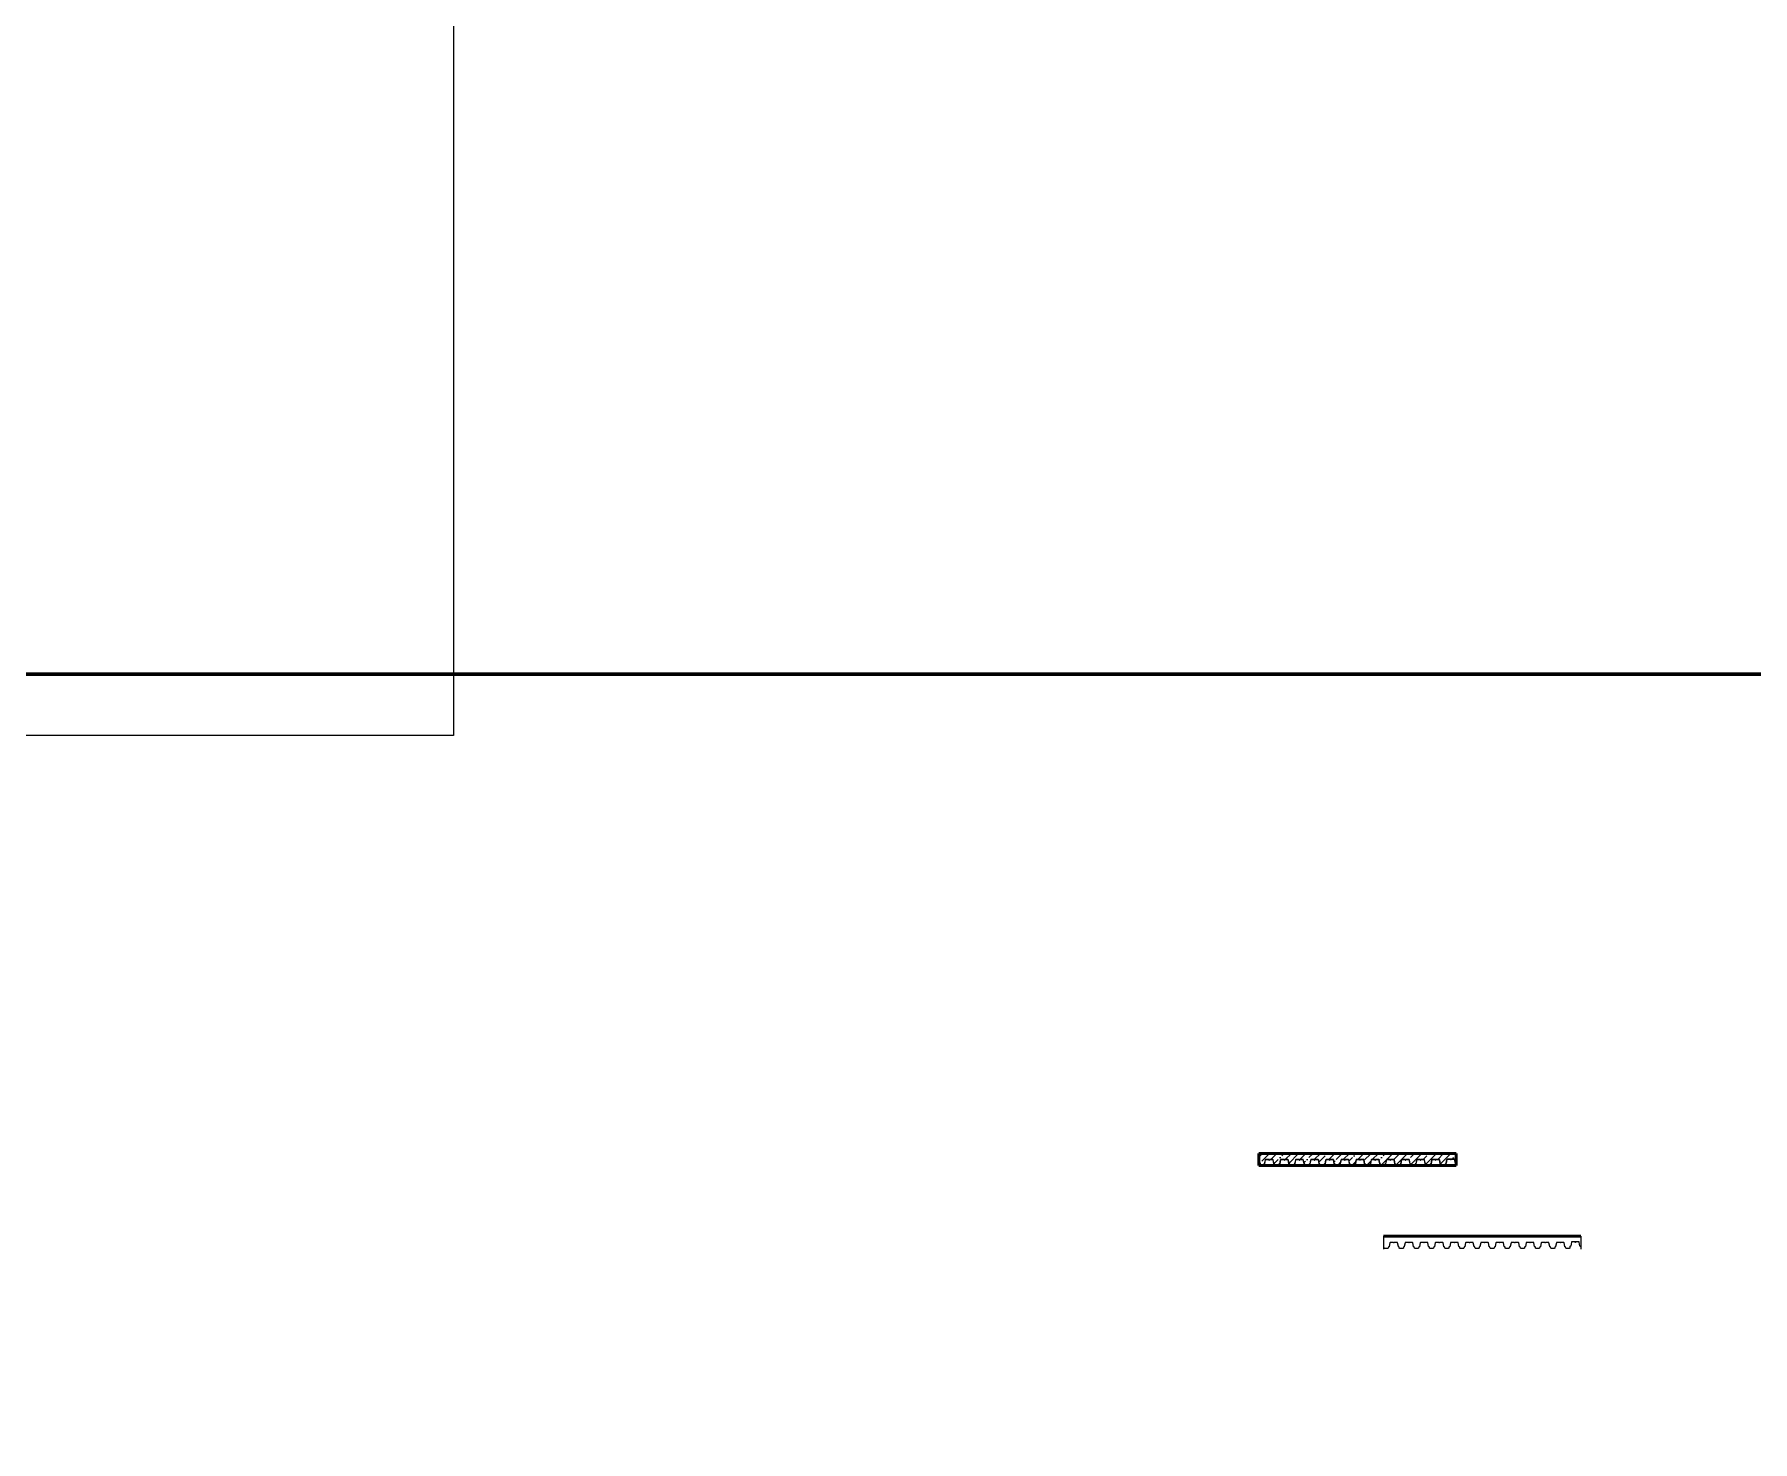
# Model space of a CAD drawing. Header units: millimetres. Extents: x 504091 to 2165846, y 135022 to 442887.
# Drawn here: x 920926 to 942211, y 278764 to 296190 of the extents above; entities that cross this region are included whole.
import ezdxf

# ---------------------------------------------------------------- set-up
doc = ezdxf.new("R2010")
doc.units = ezdxf.units.MM
doc.layers.add('SGRAND', color=7, linetype='Continuous')
doc.layers.add('металл', color=124, linetype='Continuous')
doc.layers.add('Кровля', color=214, linetype='Continuous', lineweight=18)
doc.layers.add('Размеры КР', color=164, linetype='Continuous', lineweight=9)

msp = doc.modelspace()

# ---------------------------------------------------------------- hatches: boundary and pattern name
at = {"layer": 'SGRAND', "lineweight": 20}
h = msp.add_hatch(dxfattribs=at)
h.set_pattern_fill('ANSI35', color=256, scale=20)
h.set_pattern_definition([(45, (51015.33, 26006.92), (-89.802561, 89.802561), []), (45, (51105.14, 26006.92), (-89.802561, 89.802561), [158.75, -31.75, 0, -31.75])])
h.paths.add_polyline_path([(938532.2518, 282209.3421, -0.406539202), (938528.673, 282211.7726), (938519.2719, 282258.6733, 0.356446596), (938513.4909, 282263.3944), (938478.6034, 282263.3944, 0.4142135624), (938474.2034, 282258.9944, -0.4142135624), (938471.6034, 282256.3944, -0.4142135624), (938469.0034, 282258.9944, 0.4142135624), (938464.6034, 282263.3944), (938429.7158, 282263.3944, 0.3583338336), (938423.927, 282258.6346), (938414.5388, 282211.7977, -0.3585547213), (938411.4967, 282209.2944), (938410.0767, 282209.2944, 0.3584152981), (938405.2687, 282205.3399), (938402.7639, 282192.6032), (938401.5574, 282186.4689, -0.3584152981), (938397.5345, 282183.16), (938357.7594, 282183.16, -0.3584152981), (938353.7364, 282186.4689), (938351.2316, 282199.2056, 0.4162273186), (938345.5454, 282203.2077, -0.406539202), (938341.9666, 282205.6382), (938332.5655, 282252.5389, 0.356446596), (938326.7845, 282257.26), (938291.8969, 282257.26, 0.4142135624), (938287.4969, 282252.86, -0.4142135624), (938284.8969, 282250.26, -0.4142135624), (938282.2969, 282252.86, 0.4142135624), (938277.8969, 282257.26), (938243.0094, 282257.26, 0.3583338336), (938237.2206, 282252.5002), (938227.8324, 282205.6633, -0.3585547213), (938224.7903, 282203.16), (938223.3702, 282203.16, 0.3584152981), (938218.5623, 282199.2056), (938216.0574, 282186.4689, -0.3584152981), (938212.0345, 282183.16), (938170.2594, 282183.16, -0.3584152981), (938166.2364, 282186.4689), (938163.7316, 282199.2056, 0.4162273186), (938158.0454, 282203.2077, -0.406539202), (938154.4666, 282205.6382), (938145.0655, 282252.5389, 0.356446596), (938139.2845, 282257.26), (938104.3969, 282257.26, 0.4142135624), (938099.9969, 282252.86, -0.4142135624), (938097.3969, 282250.26, -0.4142135624), (938094.7969, 282252.86, 0.4142135624), (938090.3969, 282257.26), (938055.5094, 282257.26, 0.3583338336), (938049.7206, 282252.5002), (938040.3324, 282205.6633, -0.3585547213), (938037.2903, 282203.16), (938035.8702, 282203.16, 0.3584152981), (938031.0623, 282199.2056), (938028.5574, 282186.4689, -0.3584152981), (938024.5345, 282183.16), (937982.7594, 282183.16, -0.3584152981), (937978.7364, 282186.4689), (937976.2316, 282199.2056, 0.4162273186), (937970.5454, 282203.2077, -0.406539202), (937966.9666, 282205.6382), (937957.5655, 282252.5389, 0.356446596), (937951.7845, 282257.26), (937916.8969, 282257.26, 0.4142135624), (937912.4969, 282252.86, -0.4142135624), (937909.8969, 282250.26, -0.4142135624), (937907.2969, 282252.86, 0.4142135624), (937902.8969, 282257.26), (937868.0094, 282257.26, 0.3583338336), (937862.2206, 282252.5002), (937852.8324, 282205.6633, -0.3585547213), (937849.7903, 282203.16), (937848.3702, 282203.16, 0.3584152981), (937843.5623, 282199.2056), (937841.0574, 282186.4689, -0.3584152981), (937837.0345, 282183.16), (937795.2594, 282183.16, -0.3584152981), (937791.2364, 282186.4689), (937788.7316, 282199.2056, 0.4162273186), (937783.0454, 282203.2077, -0.406539202), (937779.4666, 282205.6382), (937770.0655, 282252.5389, 0.356446596), (937764.2845, 282257.26), (937729.3969, 282257.26, 0.4142135624), (937724.9969, 282252.86, -0.4142135624), (937722.3969, 282250.26, -0.4142135624), (937719.7969, 282252.86, 0.4142135624), (937715.3969, 282257.26), (937680.4947, 282257.26, 0.3583338336), (937674.7059, 282252.5002), (937665.3177, 282205.6633, -0.3585547213), (937662.2757, 282203.16), (937660.8556, 282203.16, 0.3584152981), (937656.0477, 282199.2056), (937653.5428, 282186.4689, -0.3584152981), (937649.5198, 282183.16), (937607.7447, 282183.16, -0.3584152981), (937603.7218, 282186.4689), (937601.2169, 282199.2056, 0.4162273186), (937595.5307, 282203.2077, -0.406539202), (937591.9519, 282205.6382), (937582.5509, 282252.5389, 0.356446596), (937576.7698, 282257.26), (937541.8823, 282257.26, 0.4142135624), (937537.4823, 282252.86, -0.4142135624), (937534.8823, 282250.26, -0.4142135624), (937532.2823, 282252.86, 0.4142135624), (937527.8823, 282257.26), (937492.9947, 282257.26, 0.3583338336), (937487.2059, 282252.5002), (937477.8177, 282205.6633, -0.3585547213), (937474.7757, 282203.16), (937473.3556, 282203.16, 0.3584152981), (937468.5477, 282199.2056), (937466.0428, 282186.4689, -0.3584152981), (937462.0198, 282183.16), (937420.2447, 282183.16, -0.3584152981), (937416.2218, 282186.4689), (937413.7169, 282199.2056, 0.4162273186), (937408.0307, 282203.2077, -0.406539202), (937404.4519, 282205.6382), (937395.0509, 282252.5389, 0.356446596), (937389.2698, 282257.26), (937354.3823, 282257.26, 0.4142135624), (937349.9823, 282252.86, -0.4142135624), (937347.3823, 282250.26, -0.4142135624), (937344.7823, 282252.86, 0.4142135624), (937340.3823, 282257.26), (937305.4801, 282257.26, 0.3583338336), (937299.6913, 282252.5002), (937290.303, 282205.6633, -0.3585547213), (937287.261, 282203.16), (937285.8409, 282203.16, 0.3584152981), (937281.033, 282199.2056), (937278.5281, 282186.4689, -0.3584152981), (937274.5052, 282183.16), (937232.7301, 282183.16, -0.3584152981), (937228.7071, 282186.4689), (937226.2022, 282199.2056, 0.4162273186), (937220.5161, 282203.2077, -0.406539202), (937216.9372, 282205.6382), (937207.5362, 282252.5389, 0.356446596), (937201.7552, 282257.26), (937166.8676, 282257.26, 0.4142135624), (937162.4676, 282252.86, -0.4142135624), (937159.8676, 282250.26, -0.4142135624), (937157.2676, 282252.86, 0.4142135624), (937152.8676, 282257.26), (937117.9801, 282257.26, 0.3583338336), (937112.1913, 282252.5002), (937102.803, 282205.6633, -0.3585547213), (937099.761, 282203.16), (937098.3409, 282203.16, 0.3584152981), (937093.533, 282199.2056), (937091.0281, 282186.4689, -0.3584152981), (937087.0052, 282183.16), (937045.2301, 282183.16, -0.3584152981), (937041.2071, 282186.4689), (937038.7022, 282199.2056, 0.4162273186), (937033.0161, 282203.2077, -0.406539202), (937029.4372, 282205.6382), (937020.0362, 282252.5389, 0.356446596), (937014.2552, 282257.26), (936979.3676, 282257.26, 0.4142135624), (936974.9676, 282252.86, -0.4142135624), (936972.3676, 282250.26, -0.4142135624), (936969.7676, 282252.86, 0.4142135624), (936965.3676, 282257.26), (936930.4654, 282257.26, 0.3583338336), (936924.6766, 282252.5002), (936915.2884, 282205.6633, -0.3585547213), (936912.2463, 282203.16), (936910.8262, 282203.16, 0.3584152981), (936906.0183, 282199.2056), (936903.5134, 282186.4689, -0.3584152981), (936899.4905, 282183.16), (936857.7154, 282183.16, -0.3584152981), (936853.6925, 282186.4689), (936851.1876, 282199.2056, 0.4162273186), (936845.5014, 282203.2077, -0.406539202), (936841.9226, 282205.6382), (936832.5215, 282252.5389, 0.356446596), (936826.7405, 282257.26), (936791.8529, 282257.26, 0.4142135624), (936787.4529, 282252.86, -0.4142135624), (936784.8529, 282250.26, -0.4142135624), (936782.2529, 282252.86, 0.4142135624), (936777.8529, 282257.26), (936742.9654, 282257.26, 0.3583338336), (936737.1766, 282252.5002), (936727.7884, 282205.6633, -0.3585547213), (936724.7463, 282203.16), (936723.3262, 282203.16, 0.3584152981), (936718.5183, 282199.2056), (936716.0134, 282186.4689, -0.3584152981), (936711.9905, 282183.16), (936670.2154, 282183.16, -0.3584152981), (936666.1925, 282186.4689), (936663.6876, 282199.2056, 0.4162273186), (936658.0014, 282203.2077, -0.406539202), (936654.4226, 282205.6382), (936645.0215, 282252.5389, 0.356446596), (936639.2405, 282257.26), (936604.3529, 282257.26, 0.4142135624), (936599.9529, 282252.86, -0.4142135624), (936597.3529, 282250.26, -0.4142135624), (936594.7529, 282252.86, 0.4142135624), (936590.3529, 282257.26), (936555.4507, 282257.26, 0.3583338336), (936549.662, 282252.5002), (936540.2737, 282205.6633, -0.3585547213), (936537.2317, 282203.16), (936535.8116, 282203.16, 0.3584152981), (936531.0037, 282199.2056), (936528.4988, 282186.4689, -0.3584152981), (936524.4758, 282183.16), (936482.7007, 282183.16, -0.3584152981), (936478.6778, 282186.4689), (936476.1729, 282199.2056, 0.4162273186), (936470.4867, 282203.2077, -0.406539202), (936466.9079, 282205.6382), (936457.5069, 282252.5389, 0.356446596), (936451.7258, 282257.26), (936416.8383, 282257.26, 0.4142135624), (936412.4383, 282252.86, -0.4142135624), (936409.8383, 282250.26, -0.4142135624), (936407.2383, 282252.86, 0.4142135624), (936402.8383, 282257.26), (936367.9507, 282257.26, 0.3583338336), (936362.162, 282252.5002), (936352.7737, 282205.6633, -0.3585547213), (936349.7317, 282203.16), (936348.3116, 282203.16, 0.3584152981), (936343.5037, 282199.2056), (936340.9988, 282186.4689, -0.3584152981), (936336.9758, 282183.16), (936295.2007, 282183.16, -0.3584152981), (936291.1778, 282186.4689), (936288.6729, 282199.2056, 0.4162273186), (936282.9867, 282203.2077, -0.406539202), (936279.4079, 282205.6382), (936270.0069, 282252.5389, 0.356446596), (936264.2258, 282257.26), (936229.3383, 282257.26, 0.4142135624), (936224.9383, 282252.86, -0.4142135624), (936222.3383, 282250.26, -0.4142135624), (936219.7383, 282252.86, 0.4142135624), (936215.3383, 282257.26), (936180.4361, 282257.26, 0.3583338336), (936174.6473, 282252.5002), (936165.259, 282205.6633, -0.3585547213), (936162.217, 282203.16), (936160.7969, 282203.16, 0.3584152981), (936155.989, 282199.2056), (936153.4841, 282186.4689, -0.3584152981), (936149.4612, 282183.16), (936107.6861, 282183.16, -0.3584152981), (936103.6631, 282186.4689), (936101.1582, 282199.2056, 0.4162273186), (936095.4721, 282203.2077, -0.1205334826), (936094.0019, 282203.3023), (936094.0019, 282332.26), (938538.8256, 282332.26), (938538.8256, 282200.8268), (938537.938, 282205.3399, 0.4162273186)])

# ---------------------------------------------------------------- linework, layer by layer
at = {"layer": 'Кровля'}
for p, q in [((936166.1418, 282205.4881), (936175.53, 282252.3249)), ((936180.4361, 282256.36), (936215.3383, 282256.36)), ((936229.3383, 282256.36), (936264.2258, 282256.36)), ((936269.1319, 282252.3249), (936278.5201, 282205.4881)), ((936353.6565, 282205.4881), (936363.0447, 282252.3249)), ((936367.9507, 282256.36), (936402.8383, 282256.36)), ((936416.8383, 282256.36), (936451.7258, 282256.36)), ((936456.6319, 282252.3249), (936466.0201, 282205.4881)), ((936541.1565, 282205.4881), (936550.5447, 282252.3249)), ((936555.4507, 282256.36), (936590.3529, 282256.36)), ((936604.3529, 282256.36), (936639.2405, 282256.36)), ((936644.1465, 282252.3249), (936653.5348, 282205.4881)), ((936728.6711, 282205.4881), (936738.0594, 282252.3249)), ((936742.9654, 282256.36), (936777.8529, 282256.36)), ((936791.8529, 282256.36), (936826.7405, 282256.36)), ((936831.6465, 282252.3249), (936841.0348, 282205.4881)), ((936916.1711, 282205.4881), (936925.5594, 282252.3249)), ((936930.4654, 282256.36), (936965.3676, 282256.36)), ((936979.3676, 282256.36), (937014.2552, 282256.36)), ((937019.1612, 282252.3249), (937028.5494, 282205.4881)), ((937103.6858, 282205.4881), (937113.074, 282252.3249)), ((937117.9801, 282256.36), (937152.8676, 282256.36)), ((937166.8676, 282256.36), (937201.7552, 282256.36)), ((937206.6612, 282252.3249), (937216.0494, 282205.4881)), ((937291.1858, 282205.4881), (937300.574, 282252.3249)), ((937305.4801, 282256.36), (937340.3823, 282256.36)), ((937354.3823, 282256.36), (937389.2698, 282256.36)), ((937394.1759, 282252.3249), (937403.5641, 282205.4881)), ((937478.7005, 282205.4881), (937488.0887, 282252.3249)), ((937492.9947, 282256.36), (937527.8823, 282256.36)), ((937541.8823, 282256.36), (937576.7698, 282256.36)), ((937581.6759, 282252.3249), (937591.0641, 282205.4881)), ((937666.2005, 282205.4881), (937675.5887, 282252.3249)), ((937680.4947, 282256.36), (937715.3969, 282256.36)), ((937729.3969, 282256.36), (937764.2845, 282256.36)), ((937769.1905, 282252.3249), (937778.5787, 282205.4881)), ((937853.7151, 282205.4881), (937863.1034, 282252.3249)), ((937868.0094, 282256.36), (937902.8969, 282256.36)), ((937916.8969, 282256.36), (937951.7845, 282256.36)), ((937956.6905, 282252.3249), (937966.0787, 282205.4881)), ((938041.2151, 282205.4881), (938050.6034, 282252.3249)), ((938055.5094, 282256.36), (938090.3969, 282256.36)), ((938104.3969, 282256.36), (938139.2845, 282256.36)), ((938144.1905, 282252.3249), (938153.5787, 282205.4881)), ((938228.7151, 282205.4881), (938238.1034, 282252.3249)), ((938243.0094, 282256.36), (938277.8969, 282256.36)), ((938291.8969, 282256.36), (938326.7845, 282256.36)), ((938331.6905, 282252.3249), (938341.0787, 282205.4881)), ((938415.4216, 282211.6225), (938424.8098, 282258.4592)), ((938429.7158, 282262.4944), (938464.6034, 282262.4944)), ((938478.6034, 282262.4944), (938513.4909, 282262.4944)), ((938518.3969, 282258.4592), (938527.7852, 282211.6225)), ((936094.9302, 282202.26), (936096.3503, 282202.26)), ((936100.2751, 282199.0319), (936102.78, 282186.2952)), ((936107.6861, 282182.26), (936149.4612, 282182.26)), ((936154.3672, 282186.2952), (936156.8721, 282199.0319)), ((936160.7969, 282202.26), (936162.217, 282202.26)), ((936282.4449, 282202.26), (936283.865, 282202.26)), ((936287.7898, 282199.0319), (936290.2947, 282186.2952)), ((936295.2007, 282182.26), (936336.9758, 282182.26)), ((936341.8819, 282186.2952), (936344.3868, 282199.0319)), ((936348.3116, 282202.26), (936349.7317, 282202.26)), ((936469.9449, 282202.26), (936471.365, 282202.26)), ((936475.2898, 282199.0319), (936477.7947, 282186.2952)), ((936482.7007, 282182.26), (936524.4758, 282182.26)), ((936529.3819, 282186.2952), (936531.8868, 282199.0319)), ((936535.8116, 282202.26), (936537.2317, 282202.26)), ((936657.4596, 282202.26), (936658.8797, 282202.26)), ((936662.8045, 282199.0319), (936665.3094, 282186.2952)), ((936670.2154, 282182.26), (936711.9905, 282182.26)), ((936716.8965, 282186.2952), (936719.4014, 282199.0319)), ((936723.3262, 282202.26), (936724.7463, 282202.26)), ((936844.9596, 282202.26), (936846.3797, 282202.26)), ((936850.3045, 282199.0319), (936852.8094, 282186.2952)), ((936857.7154, 282182.26), (936899.4905, 282182.26)), ((936904.3965, 282186.2952), (936906.9014, 282199.0319)), ((936910.8262, 282202.26), (936912.2463, 282202.26)), ((937032.4742, 282202.26), (937033.8943, 282202.26)), ((937037.8191, 282199.0319), (937040.324, 282186.2952)), ((937045.2301, 282182.26), (937087.0052, 282182.26)), ((937091.9112, 282186.2952), (937094.4161, 282199.0319)), ((937098.3409, 282202.26), (937099.761, 282202.26)), ((937219.9742, 282202.26), (937221.3943, 282202.26)), ((937225.3191, 282199.0319), (937227.824, 282186.2952)), ((937232.7301, 282182.26), (937274.5052, 282182.26)), ((937279.4112, 282186.2952), (937281.9161, 282199.0319)), ((937285.8409, 282202.26), (937287.261, 282202.26)), ((937407.4889, 282202.26), (937408.909, 282202.26)), ((937412.8338, 282199.0319), (937415.3387, 282186.2952)), ((937420.2447, 282182.26), (937462.0198, 282182.26)), ((937466.9259, 282186.2952), (937469.4307, 282199.0319)), ((937473.3556, 282202.26), (937474.7757, 282202.26)), ((937594.9889, 282202.26), (937596.409, 282202.26)), ((937600.3338, 282199.0319), (937602.8387, 282186.2952)), ((937607.7447, 282182.26), (937649.5198, 282182.26)), ((937654.4259, 282186.2952), (937656.9307, 282199.0319)), ((937660.8556, 282202.26), (937662.2757, 282202.26)), ((937782.5036, 282202.26), (937783.9237, 282202.26)), ((937787.8485, 282199.0319), (937790.3534, 282186.2952)), ((937795.2594, 282182.26), (937837.0345, 282182.26)), ((937841.9405, 282186.2952), (937844.4454, 282199.0319)), ((937848.3702, 282202.26), (937849.7903, 282202.26)), ((937970.0036, 282202.26), (937971.4237, 282202.26)), ((937975.3485, 282199.0319), (937977.8534, 282186.2952)), ((937982.7594, 282182.26), (938024.5345, 282182.26)), ((938029.4405, 282186.2952), (938031.9454, 282199.0319)), ((938035.8702, 282202.26), (938037.2903, 282202.26)), ((938157.5036, 282202.26), (938158.9237, 282202.26)), ((938162.8485, 282199.0319), (938165.3534, 282186.2952)), ((938170.2594, 282182.26), (938212.0345, 282182.26)), ((938216.9405, 282186.2952), (938219.4454, 282199.0319)), ((938223.3702, 282202.26), (938224.7903, 282202.26)), ((938345.0036, 282202.26), (938346.4237, 282202.26)), ((938350.3485, 282199.0319), (938352.8534, 282186.2952)), ((938357.7594, 282182.26), (938397.5345, 282182.26)), ((938402.4405, 282186.2952), (938403.6469, 282192.4295)), ((938403.6469, 282192.4295), (938406.1518, 282205.1663)), ((938410.0767, 282208.3944), (938411.4967, 282208.3944)), ((938531.71, 282208.3944), (938533.1301, 282208.3944)), ((938537.0549, 282205.1663), (938538.8256, 282196.1629))]:
    msp.add_line(p, q, dxfattribs=at)
for points in [[(938538.8256, 282200.8268), (938537.938, 282205.3399, 0.3584152981), (938533.1301, 282209.2944), (938531.71, 282209.2944, -0.3585547213), (938528.668, 282211.7977), (938519.2797, 282258.6346, 0.3583338336), (938513.4909, 282263.3944), (938478.6034, 282263.3944, 0.4142135624), (938474.2034, 282258.9944, -0.4142135624), (938471.6034, 282256.3944, -0.4142135624), (938469.0034, 282258.9944, 0.4142135624), (938464.6034, 282263.3944), (938429.7158, 282263.3944, 0.3583338336), (938423.927, 282258.6346), (938414.5388, 282211.7977, -0.3585547213), (938411.4967, 282209.2944), (938410.0767, 282209.2944, 0.3584152981), (938405.2687, 282205.3399), (938402.7639, 282192.6032), (938401.5574, 282186.4689, -0.3584152981), (938397.5345, 282183.16), (938357.7594, 282183.16, -0.3584152981), (938353.7364, 282186.4689), (938351.2316, 282199.2056, 0.3584152981), (938346.4237, 282203.16), (938345.0036, 282203.16, -0.3585547213), (938341.9615, 282205.6633), (938332.5733, 282252.5002, 0.3583338336), (938326.7845, 282257.26), (938291.8969, 282257.26, 0.4142135624), (938287.4969, 282252.86, -0.4142135624), (938284.8969, 282250.26, -0.4142135624), (938282.2969, 282252.86, 0.4142135624), (938277.8969, 282257.26), (938243.0094, 282257.26, 0.3583338336), (938237.2206, 282252.5002), (938227.8324, 282205.6633, -0.3585547213), (938224.7903, 282203.16), (938223.3702, 282203.16, 0.3584152981), (938218.5623, 282199.2056), (938216.0574, 282186.4689, -0.3584152981), (938212.0345, 282183.16), (938170.2594, 282183.16, -0.3584152981), (938166.2364, 282186.4689), (938163.7316, 282199.2056, 0.3584152981), (938158.9237, 282203.16), (938157.5036, 282203.16, -0.3585547213), (938154.4615, 282205.6633), (938145.0733, 282252.5002, 0.3583338336), (938139.2845, 282257.26), (938104.3969, 282257.26, 0.4142135624), (938099.9969, 282252.86, -0.4142135624), (938097.3969, 282250.26, -0.4142135624), (938094.7969, 282252.86, 0.4142135624), (938090.3969, 282257.26), (938055.5094, 282257.26, 0.3583338336), (938049.7206, 282252.5002), (938040.3324, 282205.6633, -0.3585547213), (938037.2903, 282203.16), (938035.8702, 282203.16, 0.3584152981), (938031.0623, 282199.2056), (938028.5574, 282186.4689, -0.3584152981), (938024.5345, 282183.16), (937982.7594, 282183.16, -0.3584152981), (937978.7364, 282186.4689), (937976.2316, 282199.2056, 0.3584152981), (937971.4237, 282203.16), (937970.0036, 282203.16, -0.3585547213), (937966.9615, 282205.6633), (937957.5733, 282252.5002, 0.3583338336), (937951.7845, 282257.26), (937916.8969, 282257.26, 0.4142135624), (937912.4969, 282252.86, -0.4142135624), (937909.8969, 282250.26, -0.4142135624), (937907.2969, 282252.86, 0.4142135624), (937902.8969, 282257.26), (937868.0094, 282257.26, 0.3583338336), (937862.2206, 282252.5002), (937852.8324, 282205.6633, -0.3585547213), (937849.7903, 282203.16), (937848.3702, 282203.16, 0.3584152981), (937843.5623, 282199.2056), (937841.0574, 282186.4689, -0.3584152981), (937837.0345, 282183.16), (937795.2594, 282183.16, -0.3584152981), (937791.2364, 282186.4689), (937788.7316, 282199.2056, 0.3584152981), (937783.9237, 282203.16), (937782.5036, 282203.16, -0.3585547213), (937779.4615, 282205.6633), (937770.0733, 282252.5002, 0.3583338336), (937764.2845, 282257.26), (937729.3969, 282257.26, 0.4142135624), (937724.9969, 282252.86, -0.4142135624), (937722.3969, 282250.26, -0.4142135624), (937719.7969, 282252.86, 0.4142135624), (937715.3969, 282257.26), (937680.4947, 282257.26, 0.3583338336), (937674.7059, 282252.5002), (937665.3177, 282205.6633, -0.3585547213), (937662.2757, 282203.16), (937660.8556, 282203.16, 0.3584152981), (937656.0477, 282199.2056), (937653.5428, 282186.4689, -0.3584152981), (937649.5198, 282183.16), (937607.7447, 282183.16, -0.3584152981), (937603.7218, 282186.4689), (937601.2169, 282199.2056, 0.3584152981), (937596.409, 282203.16), (937594.9889, 282203.16, -0.3585547213), (937591.9469, 282205.6633), (937582.5586, 282252.5002, 0.3583338336), (937576.7698, 282257.26), (937541.8823, 282257.26, 0.4142135624), (937537.4823, 282252.86, -0.4142135624), (937534.8823, 282250.26, -0.4142135624), (937532.2823, 282252.86, 0.4142135624), (937527.8823, 282257.26), (937492.9947, 282257.26, 0.3583338336), (937487.2059, 282252.5002), (937477.8177, 282205.6633, -0.3585547213), (937474.7757, 282203.16), (937473.3556, 282203.16, 0.3584152981), (937468.5477, 282199.2056), (937466.0428, 282186.4689, -0.3584152981), (937462.0198, 282183.16), (937420.2447, 282183.16, -0.3584152981), (937416.2218, 282186.4689), (937413.7169, 282199.2056, 0.3584152981), (937408.909, 282203.16), (937407.4889, 282203.16, -0.3585547213), (937404.4469, 282205.6633), (937395.0586, 282252.5002, 0.3583338336), (937389.2698, 282257.26), (937354.3823, 282257.26, 0.4142135624), (937349.9823, 282252.86, -0.4142135624), (937347.3823, 282250.26, -0.4142135624), (937344.7823, 282252.86, 0.4142135624), (937340.3823, 282257.26), (937305.4801, 282257.26, 0.3583338336), (937299.6913, 282252.5002), (937290.303, 282205.6633, -0.3585547213), (937287.261, 282203.16), (937285.8409, 282203.16, 0.3584152981), (937281.033, 282199.2056), (937278.5281, 282186.4689, -0.3584152981), (937274.5052, 282183.16), (937232.7301, 282183.16, -0.3584152981), (937228.7071, 282186.4689), (937226.2022, 282199.2056, 0.3584152981), (937221.3943, 282203.16), (937219.9742, 282203.16, -0.3585547213), (937216.9322, 282205.6633), (937207.5439, 282252.5002, 0.3583338336), (937201.7552, 282257.26), (937166.8676, 282257.26, 0.4142135624), (937162.4676, 282252.86, -0.4142135624), (937159.8676, 282250.26, -0.4142135624), (937157.2676, 282252.86, 0.4142135624), (937152.8676, 282257.26), (937117.9801, 282257.26, 0.3583338336), (937112.1913, 282252.5002), (937102.803, 282205.6633, -0.3585547213), (937099.761, 282203.16), (937098.3409, 282203.16, 0.3584152981), (937093.533, 282199.2056), (937091.0281, 282186.4689, -0.3584152981), (937087.0052, 282183.16), (937045.2301, 282183.16, -0.3584152981), (937041.2071, 282186.4689), (937038.7022, 282199.2056, 0.3584152981), (937033.8943, 282203.16), (937032.4742, 282203.16, -0.3585547213), (937029.4322, 282205.6633), (937020.0439, 282252.5002, 0.3583338336), (937014.2552, 282257.26), (936979.3676, 282257.26, 0.4142135624), (936974.9676, 282252.86, -0.4142135624), (936972.3676, 282250.26, -0.4142135624), (936969.7676, 282252.86, 0.4142135624), (936965.3676, 282257.26), (936930.4654, 282257.26, 0.3583338336), (936924.6766, 282252.5002), (936915.2884, 282205.6633, -0.3585547213), (936912.2463, 282203.16), (936910.8262, 282203.16, 0.3584152981), (936906.0183, 282199.2056), (936903.5134, 282186.4689, -0.3584152981), (936899.4905, 282183.16), (936857.7154, 282183.16, -0.3584152981), (936853.6925, 282186.4689), (936851.1876, 282199.2056, 0.3584152981), (936846.3797, 282203.16), (936844.9596, 282203.16, -0.3585547213), (936841.9175, 282205.6633), (936832.5293, 282252.5002, 0.3583338336), (936826.7405, 282257.26), (936791.8529, 282257.26, 0.4142135624), (936787.4529, 282252.86, -0.4142135624), (936784.8529, 282250.26, -0.4142135624), (936782.2529, 282252.86, 0.4142135624), (936777.8529, 282257.26), (936742.9654, 282257.26, 0.3583338336), (936737.1766, 282252.5002), (936727.7884, 282205.6633, -0.3585547213), (936724.7463, 282203.16), (936723.3262, 282203.16, 0.3584152981), (936718.5183, 282199.2056), (936716.0134, 282186.4689, -0.3584152981), (936711.9905, 282183.16), (936670.2154, 282183.16, -0.3584152981), (936666.1925, 282186.4689), (936663.6876, 282199.2056, 0.3584152981), (936658.8797, 282203.16), (936657.4596, 282203.16, -0.3585547213), (936654.4175, 282205.6633), (936645.0293, 282252.5002, 0.3583338336), (936639.2405, 282257.26), (936604.3529, 282257.26, 0.4142135624), (936599.9529, 282252.86, -0.4142135624), (936597.3529, 282250.26, -0.4142135624), (936594.7529, 282252.86, 0.4142135624), (936590.3529, 282257.26), (936555.4507, 282257.26, 0.3583338336), (936549.662, 282252.5002), (936540.2737, 282205.6633, -0.3585547213), (936537.2317, 282203.16), (936535.8116, 282203.16, 0.3584152981), (936531.0037, 282199.2056), (936528.4988, 282186.4689, -0.3584152981), (936524.4758, 282183.16), (936482.7007, 282183.16, -0.3584152981), (936478.6778, 282186.4689), (936476.1729, 282199.2056, 0.3584152981), (936471.365, 282203.16), (936469.9449, 282203.16, -0.3585547213), (936466.9029, 282205.6633), (936457.5146, 282252.5002, 0.3583338336), (936451.7258, 282257.26), (936416.8383, 282257.26, 0.4142135624), (936412.4383, 282252.86, -0.4142135624), (936409.8383, 282250.26, -0.4142135624), (936407.2383, 282252.86, 0.4142135624), (936402.8383, 282257.26), (936367.9507, 282257.26, 0.3583338336), (936362.162, 282252.5002), (936352.7737, 282205.6633, -0.3585547213), (936349.7317, 282203.16), (936348.3116, 282203.16, 0.3584152981), (936343.5037, 282199.2056), (936340.9988, 282186.4689, -0.3584152981), (936336.9758, 282183.16), (936295.2007, 282183.16, -0.3584152981), (936291.1778, 282186.4689), (936288.6729, 282199.2056, 0.3584152981), (936283.865, 282203.16), (936282.4449, 282203.16, -0.3585547213), (936279.4029, 282205.6633), (936270.0146, 282252.5002, 0.3583338336), (936264.2258, 282257.26), (936229.3383, 282257.26, 0.4142135624), (936224.9383, 282252.86, -0.4142135624), (936222.3383, 282250.26, -0.4142135624), (936219.7383, 282252.86, 0.4142135624), (936215.3383, 282257.26), (936180.4361, 282257.26, 0.3583338336), (936174.6473, 282252.5002), (936165.259, 282205.6633, -0.3585547213), (936162.217, 282203.16), (936160.7969, 282203.16, 0.3584152981), (936155.989, 282199.2056), (936153.4841, 282186.4689, -0.3584152981), (936149.4612, 282183.16), (936107.6861, 282183.16, -0.3584152981), (936103.6631, 282186.4689), (936101.1582, 282199.2056, 0.3584152981), (936096.3503, 282203.16), (936094.9302, 282203.16, -0.0761813554), (936094.0019, 282203.3023)], [(940082.2061, 281175.1266), (940081.3185, 281179.6397, 0.3584152981), (940076.5106, 281183.5941), (940075.0905, 281183.5941, -0.3585547213), (940072.0485, 281186.0974), (940062.6602, 281232.9343, 0.3583338336), (940056.8714, 281237.6941), (940021.9839, 281237.6941, 0.4142135624), (940017.5839, 281233.2941, -0.4142135624), (940014.9839, 281230.6941, -0.4142135624), (940012.3839, 281233.2941, 0.4142135624), (940007.9839, 281237.6941), (939973.0963, 281237.6941, 0.3583338336), (939967.3075, 281232.9343), (939957.9193, 281186.0974, -0.3585547213), (939954.8772, 281183.5941), (939953.4572, 281183.5941, 0.3584152981), (939948.6493, 281179.6397), (939946.1444, 281166.903), (939944.9379, 281160.7686, -0.3584152981), (939940.915, 281157.4598), (939901.1399, 281157.4598, -0.3584152981), (939897.117, 281160.7686), (939894.6121, 281173.5053, 0.3584152981), (939889.8042, 281177.4598), (939888.3841, 281177.4598, -0.3585547213), (939885.342, 281179.9631), (939875.9538, 281226.8, 0.3583338336), (939870.165, 281231.5598), (939835.2775, 281231.5598, 0.4142135624), (939830.8775, 281227.1598, -0.4142135624), (939828.2775, 281224.5598, -0.4142135624), (939825.6775, 281227.1598, 0.4142135624), (939821.2775, 281231.5598), (939786.3899, 281231.5598, 0.3583338336), (939780.6011, 281226.8), (939771.2129, 281179.9631, -0.3585547213), (939768.1708, 281177.4598), (939766.7507, 281177.4598, 0.3584152981), (939761.9428, 281173.5053), (939759.4379, 281160.7686, -0.3584152981), (939755.415, 281157.4598), (939713.6399, 281157.4598, -0.3584152981), (939709.617, 281160.7686), (939707.1121, 281173.5053, 0.3584152981), (939702.3042, 281177.4598), (939700.8841, 281177.4598, -0.3585547213), (939697.842, 281179.9631), (939688.4538, 281226.8, 0.3583338336), (939682.665, 281231.5598), (939647.7775, 281231.5598, 0.4142135624), (939643.3775, 281227.1598, -0.4142135624), (939640.7775, 281224.5598, -0.4142135624), (939638.1775, 281227.1598, 0.4142135624), (939633.7775, 281231.5598), (939598.8899, 281231.5598, 0.3583338336), (939593.1011, 281226.8), (939583.7129, 281179.9631, -0.3585547213), (939580.6708, 281177.4598), (939579.2507, 281177.4598, 0.3584152981), (939574.4428, 281173.5053), (939571.9379, 281160.7686, -0.3584152981), (939567.915, 281157.4598), (939526.1399, 281157.4598, -0.3584152981), (939522.117, 281160.7686), (939519.6121, 281173.5053, 0.3584152981), (939514.8042, 281177.4598), (939513.3841, 281177.4598, -0.3585547213), (939510.342, 281179.9631), (939500.9538, 281226.8, 0.3583338336), (939495.165, 281231.5598), (939460.2775, 281231.5598, 0.4142135624), (939455.8775, 281227.1598, -0.4142135624), (939453.2775, 281224.5598, -0.4142135624), (939450.6775, 281227.1598, 0.4142135624), (939446.2775, 281231.5598), (939411.3899, 281231.5598, 0.3583338336), (939405.6011, 281226.8), (939396.2129, 281179.9631, -0.3585547213), (939393.1708, 281177.4598), (939391.7507, 281177.4598, 0.3584152981), (939386.9428, 281173.5053), (939384.4379, 281160.7686, -0.3584152981), (939380.415, 281157.4598), (939338.6399, 281157.4598, -0.3584152981), (939334.617, 281160.7686), (939332.1121, 281173.5053, 0.3584152981), (939327.3042, 281177.4598), (939325.8841, 281177.4598, -0.3585547213), (939322.842, 281179.9631), (939313.4538, 281226.8, 0.3583338336), (939307.665, 281231.5598), (939272.7775, 281231.5598, 0.4142135624), (939268.3775, 281227.1598, -0.4142135624), (939265.7775, 281224.5598, -0.4142135624), (939263.1775, 281227.1598, 0.4142135624), (939258.7775, 281231.5598), (939223.8752, 281231.5598, 0.3583338336), (939218.0865, 281226.8), (939208.6982, 281179.9631, -0.3585547213), (939205.6562, 281177.4598), (939204.2361, 281177.4598, 0.3584152981), (939199.4282, 281173.5053), (939196.9233, 281160.7686, -0.3584152981), (939192.9003, 281157.4598), (939151.1252, 281157.4598, -0.3584152981), (939147.1023, 281160.7686), (939144.5974, 281173.5053, 0.3584152981), (939139.7895, 281177.4598), (939138.3694, 281177.4598, -0.3585547213), (939135.3274, 281179.9631), (939125.9391, 281226.8, 0.3583338336), (939120.1503, 281231.5598), (939085.2628, 281231.5598, 0.4142135624), (939080.8628, 281227.1598, -0.4142135624), (939078.2628, 281224.5598, -0.4142135624), (939075.6628, 281227.1598, 0.4142135624), (939071.2628, 281231.5598), (939036.3752, 281231.5598, 0.3583338336), (939030.5865, 281226.8), (939021.1982, 281179.9631, -0.3585547213), (939018.1562, 281177.4598), (939016.7361, 281177.4598, 0.3584152981), (939011.9282, 281173.5053), (939009.4233, 281160.7686, -0.3584152981), (939005.4003, 281157.4598), (938963.6252, 281157.4598, -0.3584152981), (938959.6023, 281160.7686), (938957.0974, 281173.5053, 0.3584152981), (938952.2895, 281177.4598), (938950.8694, 281177.4598, -0.3585547213), (938947.8274, 281179.9631), (938938.4391, 281226.8, 0.3583338336), (938932.6503, 281231.5598), (938897.7628, 281231.5598, 0.4142135624), (938893.3628, 281227.1598, -0.4142135624), (938890.7628, 281224.5598, -0.4142135624), (938888.1628, 281227.1598, 0.4142135624), (938883.7628, 281231.5598), (938848.8606, 281231.5598, 0.3583338336), (938843.0718, 281226.8), (938833.6835, 281179.9631, -0.3585547213), (938830.6415, 281177.4598), (938829.2214, 281177.4598, 0.3584152981), (938824.4135, 281173.5053), (938821.9086, 281160.7686, -0.3584152981), (938817.8857, 281157.4598), (938776.1106, 281157.4598, -0.3584152981), (938772.0876, 281160.7686), (938769.5827, 281173.5053, 0.3584152981), (938764.7748, 281177.4598), (938763.3547, 281177.4598, -0.3585547213), (938760.3127, 281179.9631), (938750.9245, 281226.8, 0.3583338336), (938745.1357, 281231.5598), (938710.2481, 281231.5598, 0.4142135624), (938705.8481, 281227.1598, -0.4142135624), (938703.2481, 281224.5598, -0.4142135624), (938700.6481, 281227.1598, 0.4142135624), (938696.2481, 281231.5598), (938661.3606, 281231.5598, 0.3583338336), (938655.5718, 281226.8), (938646.1835, 281179.9631, -0.3585547213), (938643.1415, 281177.4598), (938641.7214, 281177.4598, 0.3584152981), (938636.9135, 281173.5053), (938634.4086, 281160.7686, -0.3584152981), (938630.3857, 281157.4598), (938588.6106, 281157.4598, -0.3584152981), (938584.5876, 281160.7686), (938582.0827, 281173.5053, 0.3584152981), (938577.2748, 281177.4598), (938575.8547, 281177.4598, -0.3585547213), (938572.8127, 281179.9631), (938563.4245, 281226.8, 0.3583338336), (938557.6357, 281231.5598), (938522.7481, 281231.5598, 0.4142135624), (938518.3481, 281227.1598, -0.4142135624), (938515.7481, 281224.5598, -0.4142135624), (938513.1481, 281227.1598, 0.4142135624), (938508.7481, 281231.5598), (938473.8459, 281231.5598, 0.3583338336), (938468.0571, 281226.8), (938458.6689, 281179.9631, -0.3585547213), (938455.6268, 281177.4598), (938454.2067, 281177.4598, 0.3584152981), (938449.3988, 281173.5053), (938446.894, 281160.7686, -0.3584152981), (938442.871, 281157.4598), (938401.0959, 281157.4598, -0.3584152981), (938397.073, 281160.7686), (938394.5681, 281173.5053, 0.3584152981), (938389.7602, 281177.4598), (938388.3401, 281177.4598, -0.3585547213), (938385.298, 281179.9631), (938375.9098, 281226.8, 0.3583338336), (938370.121, 281231.5598), (938335.2335, 281231.5598, 0.4142135624), (938330.8335, 281227.1598, -0.4142135624), (938328.2335, 281224.5598, -0.4142135624), (938325.6335, 281227.1598, 0.4142135624), (938321.2335, 281231.5598), (938286.3459, 281231.5598, 0.3583338336), (938280.5571, 281226.8), (938271.1689, 281179.9631, -0.3585547213), (938268.1268, 281177.4598), (938266.7067, 281177.4598, 0.3584152981), (938261.8988, 281173.5053), (938259.394, 281160.7686, -0.3584152981), (938255.371, 281157.4598), (938213.5959, 281157.4598, -0.3584152981), (938209.573, 281160.7686), (938207.0681, 281173.5053, 0.3584152981), (938202.2602, 281177.4598), (938200.8401, 281177.4598, -0.3585547213), (938197.798, 281179.9631), (938188.4098, 281226.8, 0.3583338336), (938182.621, 281231.5598), (938147.7335, 281231.5598, 0.4142135624), (938143.3335, 281227.1598, -0.4142135624), (938140.7335, 281224.5598, -0.4142135624), (938138.1335, 281227.1598, 0.4142135624), (938133.7335, 281231.5598), (938098.8312, 281231.5598, 0.3583338336), (938093.0425, 281226.8), (938083.6542, 281179.9631, -0.3585547213), (938080.6122, 281177.4598), (938079.1921, 281177.4598, 0.3584152981), (938074.3842, 281173.5053), (938071.8793, 281160.7686, -0.3584152981), (938067.8563, 281157.4598), (938026.0812, 281157.4598, -0.3584152981), (938022.0583, 281160.7686), (938019.5534, 281173.5053, 0.3584152981), (938014.7455, 281177.4598), (938013.3254, 281177.4598, -0.3585547213), (938010.2834, 281179.9631), (938000.8951, 281226.8, 0.3583338336), (937995.1063, 281231.5598), (937960.2188, 281231.5598, 0.4142135624), (937955.8188, 281227.1598, -0.4142135624), (937953.2188, 281224.5598, -0.4142135624), (937950.6188, 281227.1598, 0.4142135624), (937946.2188, 281231.5598), (937911.3312, 281231.5598, 0.3583338336), (937905.5425, 281226.8), (937896.1542, 281179.9631, -0.3585547213), (937893.1122, 281177.4598), (937891.6921, 281177.4598, 0.3584152981), (937886.8842, 281173.5053), (937884.3793, 281160.7686, -0.3584152981), (937880.3563, 281157.4598), (937838.5812, 281157.4598, -0.3584152981), (937834.5583, 281160.7686), (937832.0534, 281173.5053, 0.3584152981), (937827.2455, 281177.4598), (937825.8254, 281177.4598, -0.3585547213), (937822.7834, 281179.9631), (937813.3951, 281226.8, 0.3583338336), (937807.6063, 281231.5598), (937772.7188, 281231.5598, 0.4142135624), (937768.3188, 281227.1598, -0.4142135624), (937765.7188, 281224.5598, -0.4142135624), (937763.1188, 281227.1598, 0.4142135624), (937758.7188, 281231.5598), (937723.8166, 281231.5598, 0.3583338336), (937718.0278, 281226.8), (937708.6395, 281179.9631, -0.3585547213), (937705.5975, 281177.4598), (937704.1774, 281177.4598, 0.3584152981), (937699.3695, 281173.5053), (937696.8646, 281160.7686, -0.3584152981), (937692.8417, 281157.4598), (937651.0666, 281157.4598, -0.3584152981), (937647.0436, 281160.7686), (937644.5387, 281173.5053, 0.3584152981), (937639.7308, 281177.4598), (937638.3107, 281177.4598, -0.0761813554), (937637.3824, 281177.6021)]]:
    msp.add_lwpolyline(points, format="xyb", dxfattribs=at)
for centre, radius, start, end in [((936180.4361, 282251.36), 5, 90, 168.87382501), ((936215.3383, 282252.86), 3.5, 360, 90), ((936222.3383, 282252.86), 3.5, 180, 270), ((936222.3383, 282252.86), 3.5, 270, 0), ((936229.3383, 282252.86), 3.5, 90, 180), ((936264.2258, 282251.36), 5, 11.12617499, 90), ((936367.9507, 282251.36), 5, 90, 168.87382501), ((936402.8383, 282252.86), 3.5, 360, 90), ((936409.8383, 282252.86), 3.5, 180, 270), ((936409.8383, 282252.86), 3.5, 270, 0), ((936416.8383, 282252.86), 3.5, 90, 180), ((936451.7258, 282251.36), 5, 11.12617499, 90), ((936555.4507, 282251.36), 5, 90, 168.87382501), ((936590.3529, 282252.86), 3.5, 360, 90), ((936597.3529, 282252.86), 3.5, 180, 270), ((936597.3529, 282252.86), 3.5, 270, 0), ((936604.3529, 282252.86), 3.5, 90, 180), ((936639.2405, 282251.36), 5, 11.12617499, 90), ((936742.9654, 282251.36), 5, 90, 168.87382501), ((936777.8529, 282252.86), 3.5, 360, 90), ((936784.8529, 282252.86), 3.5, 180, 270), ((936784.8529, 282252.86), 3.5, 270, 0), ((936791.8529, 282252.86), 3.5, 90, 180), ((936826.7405, 282251.36), 5, 11.12617499, 90), ((936930.4654, 282251.36), 5, 90, 168.87382501), ((936965.3676, 282252.86), 3.5, 360, 90), ((936972.3676, 282252.86), 3.5, 180, 270), ((936972.3676, 282252.86), 3.5, 270, 0), ((936979.3676, 282252.86), 3.5, 90, 180), ((937014.2552, 282251.36), 5, 11.12617499, 90), ((937117.9801, 282251.36), 5, 90, 168.87382501), ((937152.8676, 282252.86), 3.5, 360, 90), ((937159.8676, 282252.86), 3.5, 180, 270), ((937159.8676, 282252.86), 3.5, 270, 0), ((937166.8676, 282252.86), 3.5, 90, 180), ((937201.7552, 282251.36), 5, 11.12617499, 90), ((937305.4801, 282251.36), 5, 90, 168.87382501), ((937340.3823, 282252.86), 3.5, 360, 90), ((937347.3823, 282252.86), 3.5, 180, 270), ((937347.3823, 282252.86), 3.5, 270, 0), ((937354.3823, 282252.86), 3.5, 90, 180), ((937389.2698, 282251.36), 5, 11.12617499, 90), ((937492.9947, 282251.36), 5, 90, 168.87382501), ((937527.8823, 282252.86), 3.5, 360, 90), ((937534.8823, 282252.86), 3.5, 180, 270), ((937534.8823, 282252.86), 3.5, 270, 0), ((937541.8823, 282252.86), 3.5, 90, 180), ((937576.7698, 282251.36), 5, 11.12617499, 90), ((937680.4947, 282251.36), 5, 90, 168.87382501), ((937715.3969, 282252.86), 3.5, 360, 90), ((937722.3969, 282252.86), 3.5, 180, 270), ((937722.3969, 282252.86), 3.5, 270, 0), ((937729.3969, 282252.86), 3.5, 90, 180), ((937764.2845, 282251.36), 5, 11.12617499, 90), ((937868.0094, 282251.36), 5, 90, 168.87382501), ((937902.8969, 282252.86), 3.5, 360, 90), ((937909.8969, 282252.86), 3.5, 180, 270), ((937909.8969, 282252.86), 3.5, 270, 0), ((937916.8969, 282252.86), 3.5, 90, 180), ((937951.7845, 282251.36), 5, 11.12617499, 90), ((938055.5094, 282251.36), 5, 90, 168.87382501), ((938090.3969, 282252.86), 3.5, 360, 90), ((938097.3969, 282252.86), 3.5, 180, 270), ((938097.3969, 282252.86), 3.5, 270, 0), ((938104.3969, 282252.86), 3.5, 90, 180), ((938139.2845, 282251.36), 5, 11.12617499, 90), ((938243.0094, 282251.36), 5, 90, 168.87382501), ((938277.8969, 282252.86), 3.5, 360, 90), ((938284.8969, 282252.86), 3.5, 180, 270), ((938284.8969, 282252.86), 3.5, 270, 0), ((938291.8969, 282252.86), 3.5, 90, 180), ((938326.7845, 282251.36), 5, 11.12617499, 90), ((938429.7158, 282257.4944), 5, 90, 168.87382501), ((938464.6034, 282258.9944), 3.5, 360, 90), ((938471.6034, 282258.9944), 3.5, 180, 270), ((938471.6034, 282258.9944), 3.5, 270, 0), ((938478.6034, 282258.9944), 3.5, 90, 180), ((938513.4909, 282257.4944), 5, 11.12617499, 90), ((936094.9302, 282206.26), 4, 256.57985695, 270), ((936096.3503, 282198.26), 4, 11.12617499, 90), ((936107.6861, 282187.26), 5, 191.12617499, 270), ((936149.4612, 282187.26), 5, 270, 348.87382501), ((936160.7969, 282198.26), 4, 90, 168.87382501), ((936162.217, 282206.26), 4, 270, 348.87382501), ((936282.4449, 282206.26), 4, 191.12617499, 270), ((936283.865, 282198.26), 4, 11.12617499, 90), ((936295.2007, 282187.26), 5, 191.12617499, 270), ((936336.9758, 282187.26), 5, 270, 348.87382501), ((936348.3116, 282198.26), 4, 90, 168.87382501), ((936349.7317, 282206.26), 4, 270, 348.87382501), ((936469.9449, 282206.26), 4, 191.12617499, 270), ((936471.365, 282198.26), 4, 11.12617499, 90), ((936482.7007, 282187.26), 5, 191.12617499, 270), ((936524.4758, 282187.26), 5, 270, 348.87382501), ((936535.8116, 282198.26), 4, 90, 168.87382501), ((936537.2317, 282206.26), 4, 270, 348.87382501), ((936657.4596, 282206.26), 4, 191.12617499, 270), ((936658.8797, 282198.26), 4, 11.12617499, 90), ((936670.2154, 282187.26), 5, 191.12617499, 270), ((936711.9905, 282187.26), 5, 270, 348.87382501), ((936723.3262, 282198.26), 4, 90, 168.87382501), ((936724.7463, 282206.26), 4, 270, 348.87382501), ((936844.9596, 282206.26), 4, 191.12617499, 270), ((936846.3797, 282198.26), 4, 11.12617499, 90), ((936857.7154, 282187.26), 5, 191.12617499, 270), ((936899.4905, 282187.26), 5, 270, 348.87382501), ((936910.8262, 282198.26), 4, 90, 168.87382501), ((936912.2463, 282206.26), 4, 270, 348.87382501), ((937032.4742, 282206.26), 4, 191.12617499, 270), ((937033.8943, 282198.26), 4, 11.12617499, 90), ((937045.2301, 282187.26), 5, 191.12617499, 270), ((937087.0052, 282187.26), 5, 270, 348.87382501), ((937098.3409, 282198.26), 4, 90, 168.87382501), ((937099.761, 282206.26), 4, 270, 348.87382501), ((937219.9742, 282206.26), 4, 191.12617499, 270), ((937221.3943, 282198.26), 4, 11.12617499, 90), ((937232.7301, 282187.26), 5, 191.12617499, 270), ((937274.5052, 282187.26), 5, 270, 348.87382501), ((937285.8409, 282198.26), 4, 90, 168.87382501), ((937287.261, 282206.26), 4, 270, 348.87382501), ((937407.4889, 282206.26), 4, 191.12617499, 270), ((937408.909, 282198.26), 4, 11.12617499, 90), ((937420.2447, 282187.26), 5, 191.12617499, 270), ((937462.0198, 282187.26), 5, 270, 348.87382501), ((937473.3556, 282198.26), 4, 90, 168.87382501), ((937474.7757, 282206.26), 4, 270, 348.87382501), ((937594.9889, 282206.26), 4, 191.12617499, 270), ((937596.409, 282198.26), 4, 11.12617499, 90), ((937607.7447, 282187.26), 5, 191.12617499, 270), ((937649.5198, 282187.26), 5, 270, 348.87382501), ((937660.8556, 282198.26), 4, 90, 168.87382501), ((937662.2757, 282206.26), 4, 270, 348.87382501), ((937782.5036, 282206.26), 4, 191.12617499, 270), ((937783.9237, 282198.26), 4, 11.12617499, 90), ((937795.2594, 282187.26), 5, 191.12617499, 270), ((937837.0345, 282187.26), 5, 270, 348.87382501), ((937848.3702, 282198.26), 4, 90, 168.87382501), ((937849.7903, 282206.26), 4, 270, 348.87382501), ((937970.0036, 282206.26), 4, 191.12617499, 270), ((937971.4237, 282198.26), 4, 11.12617499, 90), ((937982.7594, 282187.26), 5, 191.12617499, 270), ((938024.5345, 282187.26), 5, 270, 348.87382501), ((938035.8702, 282198.26), 4, 90, 168.87382501), ((938037.2903, 282206.26), 4, 270, 348.87382501), ((938157.5036, 282206.26), 4, 191.12617499, 270), ((938158.9237, 282198.26), 4, 11.12617499, 90), ((938170.2594, 282187.26), 5, 191.12617499, 270), ((938212.0345, 282187.26), 5, 270, 348.87382501), ((938223.3702, 282198.26), 4, 90, 168.87382501), ((938224.7903, 282206.26), 4, 270, 348.87382501), ((938345.0036, 282206.26), 4, 191.12617499, 270), ((938346.4237, 282198.26), 4, 11.12617499, 90), ((938357.7594, 282187.26), 5, 191.12617499, 270), ((938397.5345, 282187.26), 5, 270, 348.87382501), ((938410.0767, 282204.3944), 4, 90, 168.87382501), ((938411.4967, 282212.3944), 4, 270, 348.87382501), ((938531.71, 282212.3944), 4, 191.12617499, 270), ((938533.1301, 282204.3944), 4, 11.12617499, 90)]:
    msp.add_arc(centre, radius, start, end, dxfattribs=at)
at = {"layer": 'металл', "lineweight": 50, "ltscale": 500}
for p, q in [((938538.8256, 282332.26), (936094.0019, 282332.26)), ((936094.0019, 282332.26), (936094.0019, 282182.26)), ((938538.8256, 282182.26), (938538.8256, 282332.26)), ((936094.0019, 282182.26), (938538.8256, 282182.26)), ((940082.2061, 281306.5598), (937637.3824, 281306.5598))]:
    msp.add_line(p, q, dxfattribs=at)
at = {"layer": 'Размеры КР', "lineweight": 20}
for p, q in [((937637.3824, 281306.5598), (937637.3824, 281146.082)), ((940082.2061, 281306.5598), (940082.2061, 281146.082))]:
    msp.add_line(p, q, dxfattribs=at)
msp.add_lwpolyline([(854806.73, 331042.6139), (926118.012, 331042.6139), (926118.012, 287507.3752), (854806.73, 287507.3752)], close=True, dxfattribs=at)
at = {"layer": 'Размеры КР', "lineweight": 60}
msp.add_lwpolyline([(817805.6394, 288268.3284), (976107.5028, 288268.3284), (976107.5028, 198692.0549), (817805.6394, 198692.0549)], close=True, dxfattribs=at)

doc.saveas('drawing.dxf')
